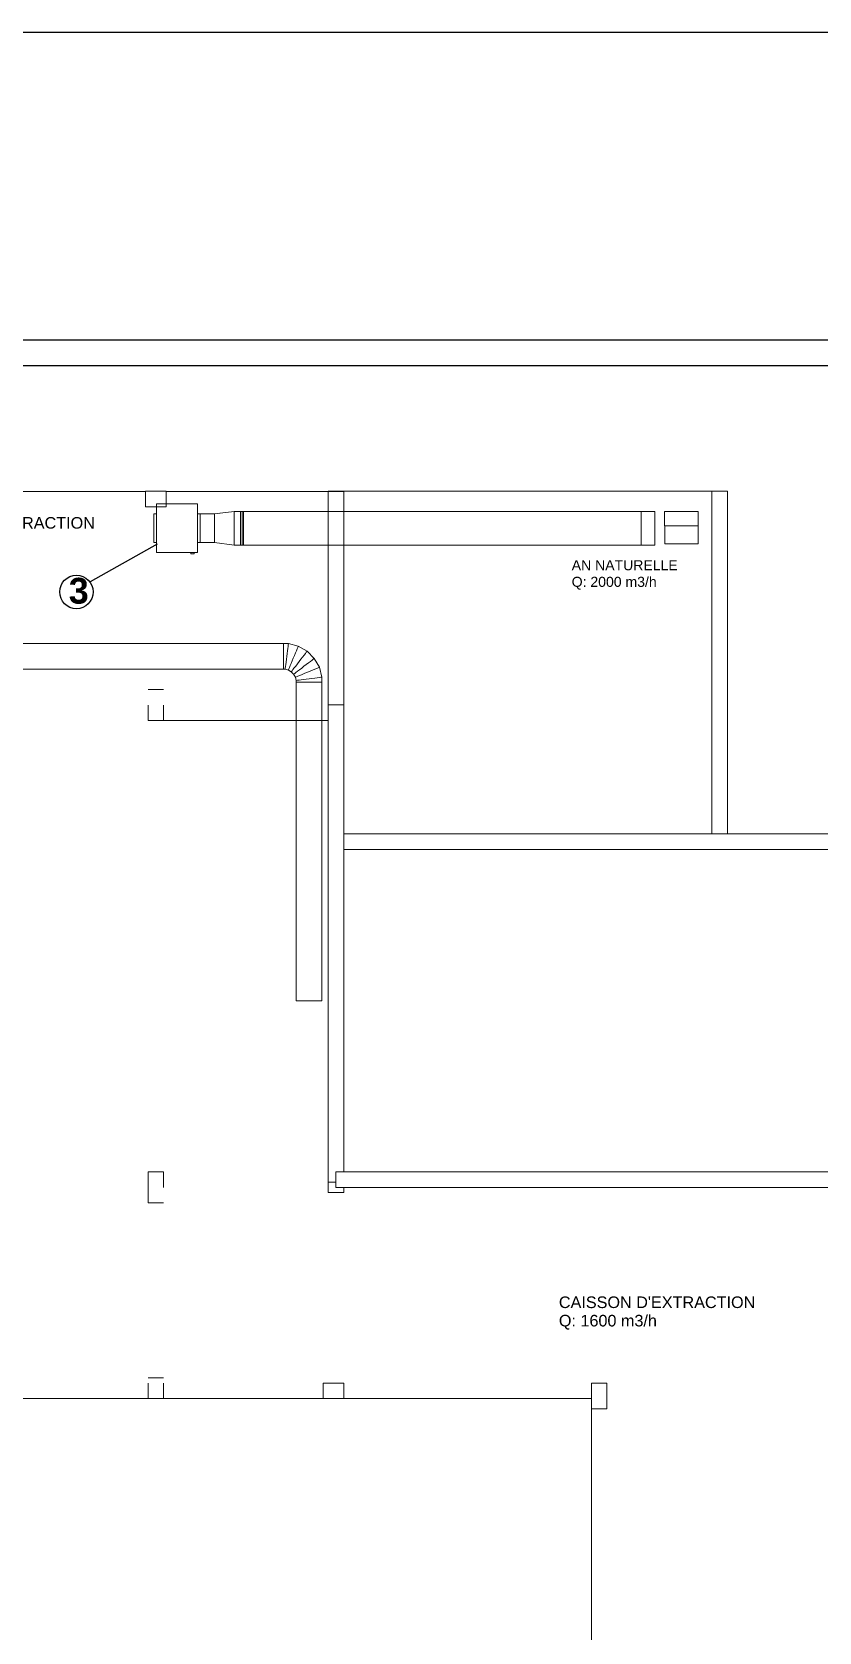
# Model space of a CAD drawing. Header units: millimetres. Extents: x 61345 to 69644, y 9491 to 29385.
# Drawn here: x 66023 to 67551, y 26279 to 29385 of the extents above; entities that cross this region are included whole.
import ezdxf

# ---------------------------------------------------------------- set-up
doc = ezdxf.new("R2010")
doc.units = ezdxf.units.MM
for name, color, linetype, lineweight in [('A-FLOR', 192, 'Continuous', 9), ('A-WALL', 8, 'Continuous', 18), ('G-ANNO-TEXT', 231, 'Continuous', 9), ('M-EQPM', 7, 'Continuous', 18), ('M-HVAC-DUCT', 70, 'Continuous', 18), ('S-BEAM', 8, 'Continuous', 18), ('S-COLS', 52, 'Continuous', 18)]:
    doc.layers.add(name, color=color, linetype=linetype, lineweight=lineweight)
doc.styles.add('ARIAL', font='arial.ttf')
doc.styles.add('Arial_1', font='arial.ttf', dxfattribs={"height": 1.838044})
doc.styles.add('Arial_I', font='ariali.ttf', dxfattribs={"height": 146.22545})

# ---------------------------------------------------------------- blocks, each defined once
blk = doc.blocks.new('Coude rectangulaire - En onglet - Standard-2710992-CVC TERASSE')
at = {"layer": 'M-HVAC-DUCT'}
for p, q in [((-1926, 30726), (-1276, 30726)), ((-1926, 30451), (-1926, 30726)), ((-1276, 30451), (-1926, 30451)), ((-1276, 30726), (-1276, 30451))]:
    blk.add_line(p, q, dxfattribs=at)
blk = doc.blocks.new('CAISSON CVI - CVIF15_15-6T-CVIF015156T-2_20kW-V106-CVC TERASSE')
at = {"layer": 'M-EQPM'}
for p, q in [((-10996, 30880), (-11796, 30880)), ((-11796, 30880), (-11796, 29930)), ((-10996, 29930), (-10996, 30880)), ((-11796, 30685), (-11846, 30685)), ((-10946, 30685), (-10996, 30685)), ((-10946, 30679), (-10946, 30675)), ((-10946, 30135), (-10946, 30131)), ((-11846, 30125), (-11796, 30125)), ((-11796, 29930), (-10996, 29930)), ((-11125, 29930), (-11125, 29910)), ((-11065, 29910), (-11065, 29930)), ((-10996, 30125), (-10946, 30125))]:
    blk.add_line(p, q, dxfattribs=at)
for points in [[(-11846, 30125, 0), (-11846, 30131, 0), (-11846, 30149, 0), (-11846, 30178, 0), (-11846, 30218, 0), (-11846, 30265, 0), (-11846, 30318, 0), (-11846, 30376, 0), (-11846, 30434, 0), (-11846, 30491, 0), (-11846, 30545, 0), (-11846, 30592, 0), (-11846, 30631, 0), (-11846, 30661, 0), (-11846, 30679, 0), (-11846, 30685, 0)], [(-10946, 30662, 0), (-10946, 30661, 0), (-10946, 30652, 0)], [(-10946, 30634, 0), (-10946, 30631, 0), (-10946, 30620, 0)], [(-10946, 30597, 0), (-10946, 30592, 0), (-10946, 30579, 0)], [(-10946, 30552, 0), (-10946, 30545, 0), (-10946, 30530, 0)], [(-10946, 30501, 0), (-10946, 30491, 0), (-10946, 30477, 0)], [(-10946, 30446, 0), (-10946, 30434, 0), (-10946, 30421, 0)], [(-10946, 30389, 0), (-10946, 30376, 0), (-10946, 30364, 0)], [(-10946, 30333, 0), (-10946, 30318, 0), (-10946, 30309, 0)], [(-10946, 30280, 0), (-10946, 30265, 0), (-10946, 30257, 0)], [(-10946, 30231, 0), (-10946, 30218, 0), (-10946, 30212, 0)], [(-10946, 30190, 0), (-10946, 30178, 0), (-10946, 30175, 0)], [(-10946, 30157, 0), (-10946, 30149, 0), (-10946, 30148, 0)], [(-11065, 29910, 0), (-11066, 29910, 0), (-11069, 29910, 0), (-11073, 29910, 0), (-11080, 29910, 0), (-11087, 29910, 0), (-11095, 29910, 0), (-11102, 29910, 0), (-11110, 29910, 0), (-11116, 29910, 0), (-11121, 29910, 0), (-11124, 29910, 0), (-11125, 29910, 0)]]:
    blk.add_polyline3d(points, dxfattribs=at)
blk = doc.blocks.new('terrace')
at = {"layer": 'A-WALL'}
for p, q in [((-8158, 31119), (-8458, 31119)), ((-8458, 26973), (-8458, 31119)), ((-8158, 31119), (-8158, 30822))]:
    blk.add_line(p, q, dxfattribs=at)
at = {"layer": 'S-BEAM'}
for p, q in [((-17980, 31119), (-12005, 31119)), ((-12005, 30821), (-12005, 31119)), ((-11605, 31119), (-8458, 31119)), ((-11605, 31119), (-11605, 30821)), ((-8458, 31122), (-1008, 31122)), ((-8458, 31122), (-8458, 31119)), ((-8458, 31119), (-8158, 31119)), ((-8458, 30819), (-8458, 31119)), ((-8158, 31119), (-8158, 30822)), ((-1008, 26673), (-1008, 31122)), ((-708, 31122), (-1008, 31122)), ((-708, 31122), (-708, 26673)), ((-11655, 30821), (-12005, 30821)), ((-11605, 30821), (-11655, 30821)), ((-11955, 27272), (-11655, 27272)), ((-11955, 26672), (-11955, 26972)), ((-11655, 26972), (-11655, 26672)), ((-8458, 17706), (-8458, 26973)), ((-8158, 26973), (-8458, 26973)), ((-8158, 26973), (-8158, 17905)), ((-11955, 26672), (-11655, 26672)), ((-11655, 26672), (-11655, 26672)), ((-8458, 26672), (-11655, 26672)), ((-1008, 24468), (-1008, 26673)), ((-708, 26673), (-708, 24468)), ((-8158, 24468), (2956, 24468)), ((2956, 24168), (-8158, 24168)), ((-11655, 17906), (-11955, 17906)), ((-11955, 17606), (-11955, 17905)), ((-11655, 17905), (-11655, 17606)), ((-8308, 17905), (2656, 17905)), ((-8308, 17905), (-8308, 17605)), ((-11955, 17306), (-11955, 17606)), ((-8458, 17706), (-8308, 17706)), ((-8458, 17606), (-8458, 17706)), ((-8158, 17506), (-8458, 17506)), ((2656, 17605), (-8308, 17605)), ((-11656, 17306), (-11955, 17306)), ((-11956, 13907), (-11656, 13907)), ((-11956, 13507), (-11956, 13807)), ((-11656, 13807), (-11656, 13507)), ((-8558, 13507), (-8558, 13807)), ((-8458, 13807), (-8158, 13807)), ((-8158, 13807), (-8158, 13507)), ((-3349, 13507), (-3349, 13807)), ((-3049, 13807), (-3049, 13507)), ((-11656, 13507), (-17935, 13507)), ((-11656, 13507), (-11956, 13507)), ((-8558, 13507), (-11656, 13507)), ((-3349, 13507), (-8158, 13507)), ((-3049, 13309), (-3349, 13309)), ((-3349, 6994), (-3349, 13309))]:
    blk.add_line(p, q, dxfattribs=at)

msp = doc.modelspace()

# ---------------------------------------------------------------- linework, layer by layer
for p, q in [((62756.9, 28787.3), (68216.4, 28787.3)), ((62806.7, 28737.5), (68166.6, 28737.5))]:
    msp.add_line(p, q)
at = {"color": 3, "linetype": 'ByBlock'}
msp.add_lwpolyline([(69644, 9491.3), (61345, 9491.3), (61345, 29385.2), (69644, 29385.2)], close=True, dxfattribs=at)
at = {"color": 18, "lineweight": 30, "true_color": 0x000000}
msp.add_lwpolyline([(66136.5, 28318.6), (66266.5, 28391.4)], dxfattribs=at)
msp.add_circle((66109.2, 28298), 32.5, dxfattribs=at)
at = {"layer": 'A-FLOR'}
for p, q in [((66598.3, 28078.6), (66598.3, 28463.2)), ((66628.3, 28463.5), (66628.3, 28078.6)), ((66598.3, 28048.5), (66278.5, 28048.5)), ((66628.3, 27828.2), (67343.2, 27828.2)), ((66598.3, 27131.9), (66598.3, 27141.9)), ((66628.3, 27141.8), (66628.3, 27131.9)), ((66588.3, 26762), (66598.3, 26762)), ((67109.1, 26762), (67139.1, 26762)), ((67139.1, 26732), (67139.1, 26712.2))]:
    msp.add_line(p, q, dxfattribs=at)
at = {"layer": 'M-HVAC-DUCT', "color": 1}
for p, q in [((66377.4, 28449.8), (66349.4, 28449.8)), ((66349.4, 28449.3), (66349.4, 28449.8)), ((66415.4, 28454.1), (66377.4, 28449.8)), ((66377.4, 28449.8), (66387, 28450.9)), ((66415.4, 28389.1), (66415.4, 28454.1)), ((66427.9, 28454.1), (66415.4, 28454.1)), ((66415.4, 28454.1), (66415.4, 28389.1)), ((66427.9, 28454.1), (66427.9, 28389.1)), ((66427.9, 28389.1), (66427.9, 28454.1)), ((66427.9, 28454.1), (66430.9, 28454.1)), ((66430.9, 28454.1), (66433.9, 28454.1)), ((66430.9, 28454.1), (66430.9, 28389.1)), ((66433.9, 28389.1), (66433.9, 28454.1)), ((66433.9, 28454.1), (67206.1, 28454.1)), ((66433.9, 28454.1), (66433.9, 28389.1)), ((67206.1, 28454.1), (67206.1, 28389.1)), ((67206.1, 28389.1), (67206.1, 28454.1)), ((67206.1, 28454.1), (67232.6, 28454.1)), ((67232.6, 28454.1), (67232.6, 28389.1)), ((66349.4, 28420.2), (66349.4, 28423.4)), ((66349.4, 28393.8), (66349.4, 28394.3)), ((66349.4, 28393.8), (66377.4, 28393.8)), ((66387, 28392.6), (66377.4, 28393.8)), ((66377.4, 28393.8), (66415.4, 28389.1)), ((66427.9, 28389.1), (66415.4, 28389.1)), ((66430.9, 28389.1), (66427.9, 28389.1)), ((66430.9, 28389.1), (66433.9, 28389.1)), ((66433.9, 28389.1), (67206.1, 28389.1)), ((67232.6, 28389.1), (67206.1, 28389.1))]:
    msp.add_line(p, q, dxfattribs=at)
at = {"layer": 'M-HVAC-DUCT'}
for p, q in [((67251.5, 28426.4), (67316.5, 28426.4)), ((67251.5, 28391.4), (67251.5, 28426.4)), ((67316.5, 28391.4), (67316.5, 28426.4)), ((67316.5, 28391.4), (67251.5, 28391.4))]:
    msp.add_line(p, q, dxfattribs=at)
at = {"layer": 'M-HVAC-DUCT', "color": 150}
for p, q in [((66511, 28197.9), (65721, 28197.9)), ((66520.9, 28197.9), (66511, 28197.9)), ((66540, 28192.7), (66520.9, 28197.9)), ((66557.1, 28182.9), (66540, 28192.7)), ((66571, 28168.9), (66557.1, 28182.9)), ((65721, 28147.9), (66511, 28147.9)), ((66511, 28147.9), (66514.3, 28147.9)), ((66514.3, 28147.9), (66520.7, 28146.2)), ((66520.7, 28146.2), (66526.4, 28142.9)), ((66580.9, 28151.8), (66571, 28168.9)), ((66586, 28132.7), (66580.9, 28151.8)), ((66526.4, 28142.9), (66531, 28138.2)), ((66531, 28138.2), (66534.3, 28132.5)), ((66534.3, 28132.5), (66536, 28126.1)), ((66536, 28126.1), (66536, 28122.9)), ((66536, 28122.9), (66536, 27503.9)), ((66586, 28122.9), (66586, 28132.7)), ((66586, 27503.9), (66586, 28122.9))]:
    msp.add_line(p, q, dxfattribs=at)
at = {"layer": 'M-HVAC-DUCT', "color": 1}
for points in [[(66349.4, 28447.5, 0), (66349.4, 28447.7, 0), (66349.4, 28448.8, 0)], [(66349.4, 28444.8, 0), (66349.4, 28445.1, 0), (66349.4, 28446.5, 0)], [(66349.4, 28441.1, 0), (66349.4, 28441.6, 0), (66349.4, 28443.3, 0)], [(66349.4, 28436.6, 0), (66349.4, 28437.4, 0), (66349.4, 28439.2, 0)], [(66349.4, 28431.4, 0), (66349.4, 28432.5, 0), (66349.4, 28434.3, 0)], [(66349.4, 28425.9, 0), (66349.4, 28427.3, 0), (66349.4, 28429, 0)], [(66377.4, 28449.8, 0), (66377.4, 28449.3, 0), (66377.4, 28447.7, 0), (66377.4, 28445.1, 0), (66377.4, 28441.6, 0), (66377.4, 28437.4, 0), (66377.4, 28432.5, 0), (66377.4, 28427.3, 0), (66377.4, 28421.8, 0)], [(66377.4, 28421.8, 0), (66377.4, 28427.3, 0), (66377.4, 28432.5, 0), (66377.4, 28437.4, 0), (66377.4, 28441.6, 0), (66377.4, 28445.1, 0), (66377.4, 28447.7, 0), (66377.4, 28449.3, 0), (66377.4, 28449.8, 0)], [(66349.4, 28414.6, 0), (66349.4, 28416.3, 0), (66349.4, 28417.7, 0)], [(66349.4, 28409.3, 0), (66349.4, 28411.1, 0), (66349.4, 28412.2, 0)], [(66349.4, 28404.4, 0), (66349.4, 28406.2, 0), (66349.4, 28407.1, 0)], [(66349.4, 28400.3, 0), (66349.4, 28402, 0), (66349.4, 28402.6, 0)], [(66349.4, 28397.1, 0), (66349.4, 28398.5, 0), (66349.4, 28398.8, 0)], [(66349.4, 28394.8, 0), (66349.4, 28395.9, 0), (66349.4, 28396.1, 0)], [(66377.4, 28421.8, 0), (66377.4, 28416.3, 0), (66377.4, 28411.1, 0), (66377.4, 28406.2, 0), (66377.4, 28402, 0), (66377.4, 28398.5, 0), (66377.4, 28395.9, 0), (66377.4, 28394.3, 0), (66377.4, 28393.8, 0)], [(66377.4, 28393.8, 0), (66377.4, 28394.3, 0), (66377.4, 28395.9, 0), (66377.4, 28398.5, 0), (66377.4, 28402, 0), (66377.4, 28406.2, 0), (66377.4, 28411.1, 0), (66377.4, 28416.3, 0), (66377.4, 28421.8, 0)]]:
    msp.add_polyline3d(points, dxfattribs=at)
at = {"layer": 'M-HVAC-DUCT', "color": 150}
for points in [[(66511, 28197.9, 0), (66511, 28197.2, 0), (66511, 28195.4, 0), (66511, 28192.4, 0), (66511, 28188.4, 0), (66511, 28183.7, 0), (66511, 28178.4, 0), (66511, 28172.9, 0)], [(66511, 28172.9, 0), (66511, 28178.4, 0), (66511, 28183.7, 0), (66511, 28188.4, 0), (66511, 28192.4, 0), (66511, 28195.4, 0), (66511, 28197.2, 0), (66511, 28197.9, 0)], [(66520.9, 28197.9, 0), (66520.8, 28197.2, 0), (66520.6, 28195.4, 0), (66520.2, 28192.4, 0), (66519.7, 28188.4, 0), (66519, 28183.7, 0), (66518.3, 28178.4, 0), (66517.6, 28172.9, 0)], [(66540, 28192.7, 0), (66539.7, 28192.2, 0), (66539, 28190.4, 0), (66537.9, 28187.7, 0), (66536.3, 28184, 0), (66534.5, 28179.6, 0), (66532.5, 28174.6, 0), (66530.3, 28169.4, 0)], [(66557.1, 28182.9, 0), (66556.7, 28182.4, 0), (66555.6, 28180.9, 0), (66553.7, 28178.5, 0), (66551.3, 28175.3, 0), (66548.4, 28171.5, 0), (66545.1, 28167.3, 0), (66541.7, 28162.9, 0)], [(66511, 28172.9, 0), (66511, 28167.3, 0), (66511, 28162, 0), (66511, 28157.3, 0), (66511, 28153.3, 0), (66511, 28150.3, 0), (66511, 28148.5, 0), (66511, 28147.9, 0)], [(66511, 28147.9, 0), (66511, 28148.5, 0), (66511, 28150.3, 0), (66511, 28153.3, 0), (66511, 28157.3, 0), (66511, 28162, 0), (66511, 28167.3, 0), (66511, 28172.9, 0)], [(66517.6, 28172.9, 0), (66516.9, 28167.3, 0), (66516.2, 28162, 0), (66515.6, 28157.3, 0), (66515, 28153.3, 0), (66514.6, 28150.3, 0), (66514.4, 28148.5, 0), (66514.3, 28147.9, 0)], [(66530.3, 28169.4, 0), (66528.2, 28164.3, 0), (66526.1, 28159.3, 0), (66524.3, 28154.9, 0), (66522.8, 28151.2, 0), (66521.6, 28148.5, 0), (66520.9, 28146.7, 0), (66520.7, 28146.2, 0)], [(66541.7, 28162.9, 0), (66538.3, 28158.4, 0), (66535.1, 28154.2, 0), (66532.2, 28150.4, 0), (66529.7, 28147.2, 0), (66527.9, 28144.8, 0), (66526.8, 28143.4, 0), (66526.4, 28142.9, 0)], [(66551, 28153.6, 0), (66546.6, 28150.1, 0), (66542.4, 28146.9, 0), (66538.6, 28144, 0), (66535.4, 28141.6, 0), (66533, 28139.7, 0), (66531.5, 28138.6, 0), (66531, 28138.2, 0)], [(66571, 28168.9, 0), (66570.5, 28168.5, 0), (66569.1, 28167.4, 0), (66566.7, 28165.6, 0), (66563.5, 28163.1, 0), (66559.7, 28160.2, 0), (66555.5, 28157, 0), (66551, 28153.6, 0)], [(66580.9, 28151.8, 0), (66580.3, 28151.6, 0), (66578.6, 28150.8, 0), (66575.8, 28149.7, 0), (66572.1, 28148.2, 0), (66567.7, 28146.3, 0), (66562.8, 28144.3, 0), (66557.6, 28142.2, 0)], [(66557.6, 28142.2, 0), (66552.4, 28140, 0), (66547.5, 28138, 0), (66543.1, 28136.1, 0), (66539.4, 28134.6, 0), (66536.6, 28133.5, 0), (66534.9, 28132.7, 0), (66534.3, 28132.5, 0)], [(66561, 28129.4, 0), (66555.5, 28128.7, 0), (66550.2, 28128, 0), (66545.4, 28127.4, 0), (66541.5, 28126.9, 0), (66538.5, 28126.5, 0), (66536.7, 28126.2, 0), (66536, 28126.1, 0)], [(66536, 28122.9, 0), (66536.7, 28122.9, 0), (66538.5, 28122.9, 0), (66541.5, 28122.9, 0), (66545.4, 28122.9, 0), (66550.2, 28122.9, 0), (66555.5, 28122.9, 0), (66561, 28122.9, 0)], [(66561, 28122.9, 0), (66555.5, 28122.9, 0), (66550.2, 28122.9, 0), (66545.4, 28122.9, 0), (66541.5, 28122.9, 0), (66538.5, 28122.9, 0), (66536.7, 28122.9, 0), (66536, 28122.9, 0)], [(66586, 28132.7, 0), (66585.4, 28132.6, 0), (66583.6, 28132.4, 0), (66580.6, 28132, 0), (66576.6, 28131.5, 0), (66571.9, 28130.9, 0), (66566.6, 28130.2, 0), (66561, 28129.4, 0)], [(66561, 28122.9, 0), (66566.6, 28122.9, 0), (66571.9, 28122.9, 0), (66576.6, 28122.9, 0), (66580.6, 28122.9, 0), (66583.6, 28122.9, 0), (66585.4, 28122.9, 0), (66586, 28122.9, 0)], [(66586, 28122.9, 0), (66585.4, 28122.9, 0), (66583.6, 28122.9, 0), (66580.6, 28122.9, 0), (66576.6, 28122.9, 0), (66571.9, 28122.9, 0), (66566.6, 28122.9, 0), (66561, 28122.9, 0)], [(66561, 27503.9, 0), (66555.5, 27503.9, 0), (66550.2, 27503.9, 0), (66545.4, 27503.9, 0), (66541.5, 27503.9, 0), (66538.5, 27503.9, 0), (66536.7, 27503.9, 0), (66536, 27503.9, 0)], [(66586, 27503.9, 0), (66585.4, 27503.9, 0), (66583.6, 27503.9, 0), (66580.6, 27503.9, 0), (66576.6, 27503.9, 0), (66571.9, 27503.9, 0), (66566.6, 27503.9, 0), (66561, 27503.9, 0)]]:
    msp.add_polyline3d(points, dxfattribs=at)
at = {"layer": 'S-COLS'}
for p, q in [((66243.5, 28493.4), (66283.5, 28493.4)), ((66243.5, 28463.4), (66243.5, 28493.4)), ((66283.5, 28493.4), (66283.5, 28463.4)), ((66283.5, 28463.4), (66243.5, 28463.4)), ((66248.5, 28108.5), (66278.5, 28108.5)), ((66248.5, 28048.5), (66248.5, 28078.5)), ((66278.5, 28078.5), (66278.5, 28048.5)), ((66278.5, 28048.5), (66248.5, 28048.5)), ((66248.5, 27171.9), (66278.5, 27171.9)), ((66248.5, 27111.9), (66248.5, 27171.8)), ((66278.5, 27171.8), (66278.5, 27141.9)), ((66598.3, 27141.9), (66598.3, 27151.9)), ((66598.3, 27131.9), (66598.3, 27141.9)), ((66628.3, 27131.9), (66598.3, 27131.9)), ((66628.3, 27141.8), (66628.3, 27131.9)), ((66278.4, 27111.9), (66248.5, 27111.9)), ((66248.4, 26772), (66278.4, 26772)), ((66248.4, 26732), (66248.4, 26762)), ((66278.4, 26762), (66278.4, 26732)), ((66588.3, 26762), (66628.3, 26762)), ((66588.3, 26732), (66588.3, 26762)), ((66628.3, 26762), (66628.3, 26732)), ((67139.1, 26762), (67109.1, 26762)), ((67109.1, 26712.2), (67109.1, 26762)), ((67139.1, 26762), (67139.1, 26732)), ((66278.4, 26732), (66248.4, 26732)), ((66628.3, 26732), (66588.3, 26732)), ((67139.1, 26732), (67139.1, 26712.2)), ((67139.1, 26712.2), (67109.1, 26712.2))]:
    msp.add_line(p, q, dxfattribs=at)

# ---------------------------------------------------------------- block references
at = {"layer": 'M-EQPM', "xscale": 0.1, "yscale": 0.1, "zscale": 0.1}
msp.add_blockref('CAISSON CVI - CVIF15_15-6T-CVIF015156T-2_20kW-V106-CVC TERASSE', (67444, 25381.3), dxfattribs=at)
at = {"layer": 'M-HVAC-DUCT', "xscale": 0.1, "yscale": 0.1, "zscale": 0.1}
msp.add_blockref('Coude rectangulaire - En onglet - Standard-2710992-CVC TERASSE', (67444, 25381.3), dxfattribs=at)
at = {"layer": 'S-BEAM', "xscale": 0.1, "yscale": 0.1, "zscale": 0.1}
msp.add_blockref('terrace', (67444, 25381.3), dxfattribs=at)

# ---------------------------------------------------------------- texts
at = {"layer": 'G-ANNO-TEXT', "color": 1, "char_height": 22.5, "attachment_point": 1, "style": 'Arial_1'}
for s, insert, width in [("CAISSON D'EXTRACTION", (65763.6, 28443.4), 467.785), ("CAISSON D'EXTRACTION", (67046, 26930.1), 467.785), ('Q: 1600 m3/h', (67046, 26894.4), 236.297)]:
    msp.add_mtext(s, dxfattribs=dict(at, insert=insert, width=width))
at = {"layer": 'G-ANNO-TEXT', "color": 94, "char_height": 19.5, "attachment_point": 1, "style": 'ARIAL'}
for s, insert, width in [('AN NATURELLE ', (67070.9, 28359.7), 262.753), ('Q: 2000 m3/h', (67070.9, 28327.4), 205.032)]:
    msp.add_mtext(s, dxfattribs=dict(at, insert=insert, width=width))
at = {"layer": 'G-ANNO-TEXT', "color": 0, "insert": (66094.3, 28325.4), "char_height": 50, "width": 84.177, "attachment_point": 1, "style": 'Arial_I'}
msp.add_mtext('{\\fArial|b1|i0|c0|p34;\\C1;3}', dxfattribs=at)

doc.saveas('drawing.dxf')
